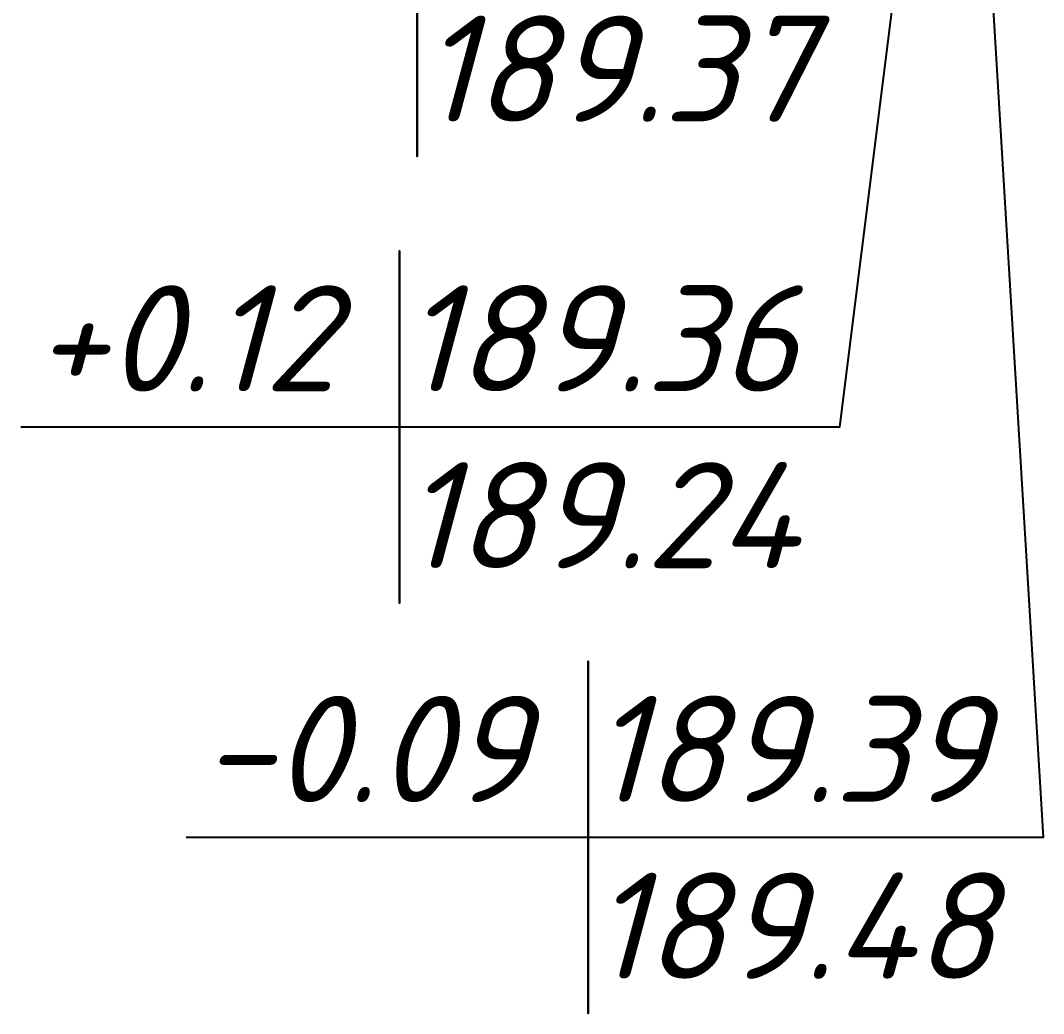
# Model space of a CAD drawing. Header units: metres. Extents: x 2302736 to 2305552, y 452304 to 453193.
# Drawn here: x 2302773.95 to 2302786, y 452603.36 to 452615.06 of the extents above; entities that cross this region are included whole.
import ezdxf

# ---------------------------------------------------------------- set-up
doc = ezdxf.new("R2010")
doc.units = ezdxf.units.M
doc.layers.add('ГП_ПЗМ', color=7, linetype='Continuous')
doc.layers.add('ГП_ПЗМ @ 0.5', color=7, linetype='Continuous')
doc.styles.add('ASML', font='isocpeui.ttf')
doc.styles.add('СПДС', font='isocpeur.ttf')

# ---------------------------------------------------------------- blocks, each defined once
blk = doc.blocks.new('BD_Cart_Mark')
at = {"color": 1, "linetype": 'ByBlock', "lineweight": -2, "transparency": 33554687, "style": 'СПДС'}
for tag, p in [('G_C_H_001', (-4.833, 0.833)), ('G_C_H2_001', (-4.833, -3.333))]:
    blk.add_attdef(tag, p, '', height=2.5, dxfattribs=at)
at = {"color": 26, "linetype": 'ByBlock', "lineweight": -2, "transparency": 33554687, "style": 'СПДС'}
blk.add_attdef('G_C_Red_001', (0.583, 0.833), '', height=2.5, dxfattribs=at)
at = {"color": 176, "linetype": 'ByBlock', "lineweight": -2, "transparency": 33554687, "style": 'СПДС'}
blk.add_attdef('G_C_Black_001', (0.583, -3.333), '', height=2.5, dxfattribs=at)
at = {"color": 214, "linetype": 'ByBlock', "lineweight": -2, "transparency": 33554687, "style": 'СПДС'}
blk.add_attdef('G_C_Dop_001', (0.583, -7.5), '', height=2.5, dxfattribs=at)
blk = doc.blocks.new('ПЗМ_компрессорная 1')
at = {"layer": 'ГП_ПЗМ', "flags": 128}
for points in [[(33.202, 3.704), (27.911, 3.704), (27.911, 5.779), (27.911, 1.629), (27.911, 3.704), (23.24, 3.704), (25.253, 10.875)], [(23.245, -1.557), (27.704, -1.557), (27.704, 0.518), (27.704, -3.632), (27.704, -1.557), (32.891, -1.557), (34.436, 10.798)], [(25.191, -6.392), (29.924, -6.392), (29.924, -4.317), (29.924, -8.467), (29.924, -6.392), (35.288, -6.392), (34.436, 7.721)]]:
    blk.add_lwpolyline(points, dxfattribs=at)
at = {"layer": 'ГП_ПЗМ @ 0.5'}
ref = blk.add_blockref('BD_Cart_Mark', (27.911, 3.704), dxfattribs=dict(at, xscale=0.5, yscale=0.5, zscale=0.5))
ref.add_attrib('G_C_Red_001', '189.41', (27.948, 4.12), dxfattribs={"layer": '0', "color": 26, "linetype": 'ByBlock', "lineweight": -2, "transparency": 33554687, "height": 1.25, "style": 'ASML'})
ref.add_attrib('G_C_Black_001', '189.37', (27.948, 2.037), dxfattribs={"layer": '0', "color": 176, "linetype": 'ByBlock', "lineweight": -2, "transparency": 33554687, "height": 1.25, "style": 'ASML'})
ref.add_attrib('G_C_H_001', '+0.04', (23.4, 4.12), dxfattribs={"layer": '0', "color": 5, "linetype": 'ByBlock', "lineweight": -2, "transparency": 33554687, "height": 1.25, "style": 'ASML'})
ref = blk.add_blockref('BD_Cart_Mark', (27.704, -1.557), dxfattribs=dict(at, xscale=0.5, yscale=0.5, zscale=0.5))
ref.add_attrib('G_C_Red_001', '189.36', (27.741, -1.14), dxfattribs={"layer": '0', "color": 26, "linetype": 'ByBlock', "lineweight": -2, "transparency": 33554687, "height": 1.25, "style": 'ASML'})
ref.add_attrib('G_C_Black_001', '189.24', (27.741, -3.223), dxfattribs={"layer": '0', "color": 176, "linetype": 'ByBlock', "lineweight": -2, "transparency": 33554687, "height": 1.25, "style": 'ASML'})
ref.add_attrib('G_C_H_001', '+0.12', (23.404, -1.14), dxfattribs={"layer": '0', "color": 5, "linetype": 'ByBlock', "lineweight": -2, "transparency": 33554687, "height": 1.25, "style": 'ASML'})
ref = blk.add_blockref('BD_Cart_Mark', (29.924, -6.392), dxfattribs=dict(at, xscale=0.5, yscale=0.5, zscale=0.5))
ref.add_attrib('G_C_Red_001', '189.39', (29.961, -5.976), dxfattribs={"layer": '0', "color": 26, "linetype": 'ByBlock', "lineweight": -2, "transparency": 33554687, "height": 1.25, "style": 'ASML'})
ref.add_attrib('G_C_Black_001', '189.48', (29.961, -8.059), dxfattribs={"layer": '0', "color": 176, "linetype": 'ByBlock', "lineweight": -2, "transparency": 33554687, "height": 1.25, "style": 'ASML'})
ref.add_attrib('G_C_H_001', '-0.09', (25.366, -5.976), dxfattribs={"layer": '0', "color": 1, "linetype": 'ByBlock', "lineweight": -2, "transparency": 33554687, "height": 1.25, "style": 'ASML'})

msp = doc.modelspace()

# ---------------------------------------------------------------- block references
at = {"layer": 'ГП_ПЗМ', "color": 4}
msp.add_blockref('ПЗМ_компрессорная 1', (2302750.714, 452611.827), dxfattribs=at)

doc.saveas('drawing.dxf')
